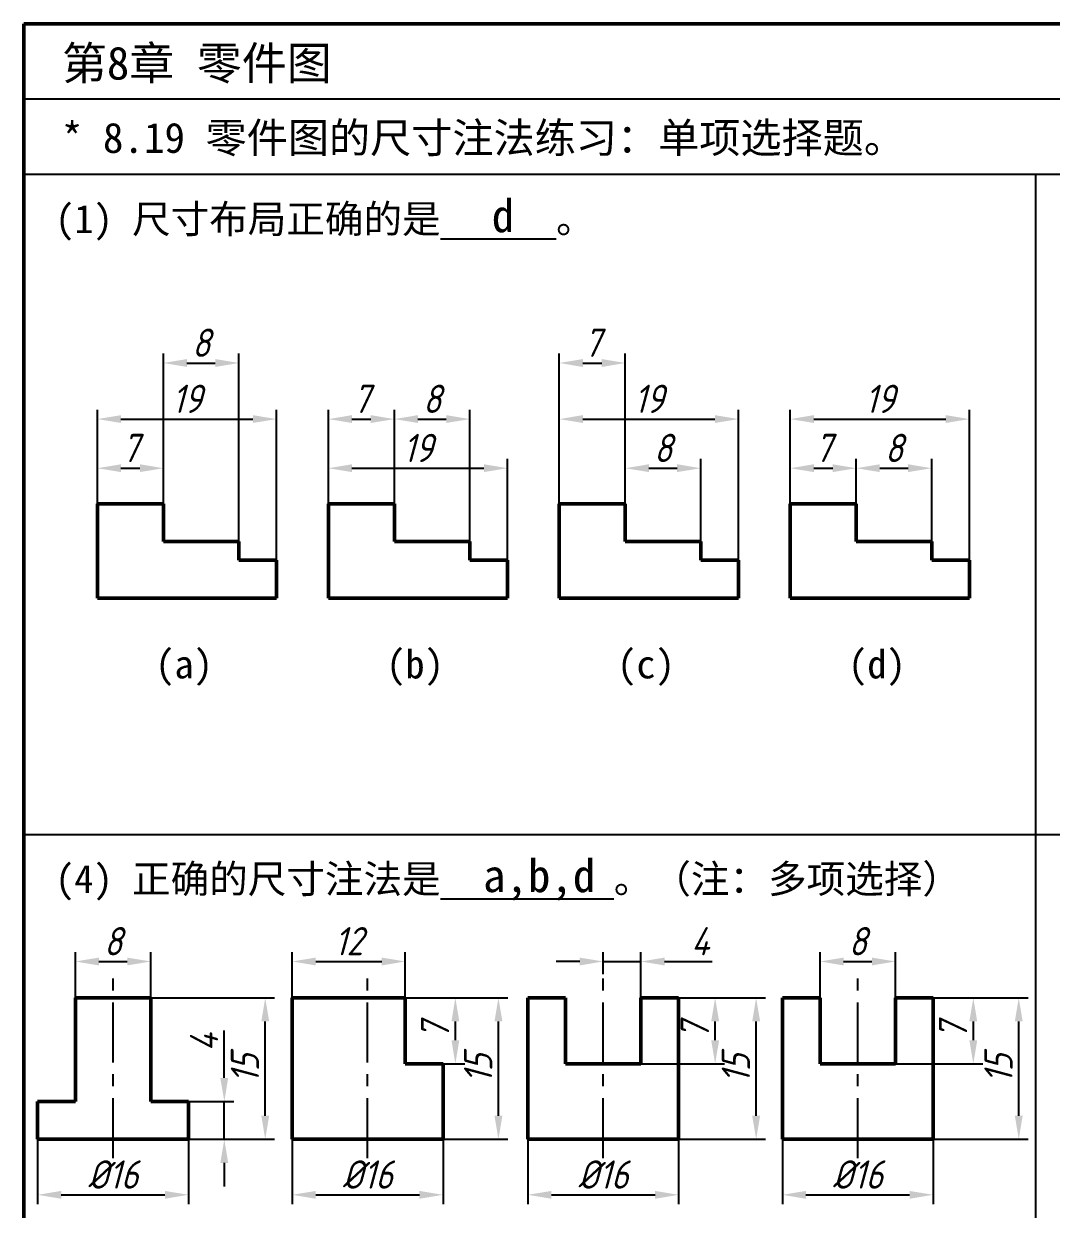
# Model space of a CAD drawing. Header units: millimetres. Extents: x 0 to 322, y 0 to 226.
# Drawn here: x 0 to 109, y 100.2 to 226 of the extents above; entities that cross this region are included whole.
import ezdxf

# ---------------------------------------------------------------- set-up
doc = ezdxf.new("R2010")
doc.units = ezdxf.units.MM
doc.header["$LTSCALE"] = 0.2
doc.header["$PDMODE"] = 33
doc.header["$PDSIZE"] = 1.5
doc.linetypes.add('CENTER', pattern=[50.8, 31.75, -6.35, 6.35, -6.35])
for name, color, linetype in [('点画线层', 7, 'CENTER'), ('答案', 1, 'Continuous'), ('细实线层', 7, 'Continuous')]:
    doc.layers.add(name, color=color, linetype=linetype)
doc.layers.add('粗实线层', color=7, linetype='Continuous', lineweight=50)
doc.styles.get("Standard").update_dxf_attribs({"font": 'gbeitc.shx', "height": 3, "bigfont": 'gbcbig.shx'})
doc.styles.add('宋体', font='SimSun.ttf', dxfattribs={"height": 3})
doc.dimstyles.new('ISO-25', dxfattribs={"dimtxt": 3, "dimasz": 2.5, "dimexe": 1, "dimexo": 0, "dimgap": 0.65, "dimtad": 1, "dimdec": 1, "dimdsep": 46, "dimtxsty": 'Standard', "dimcen": 0, "dimclrd": 256, "dimclre": 256, "dimclrt": 256, "dimadec": 0, "dimazin": 0, "dimtfac": 1, "dimtdec": 1, "dimtmove": 0, "dimatfit": 2, "dimfxl": 0, "dimlwd": -1, "dimlwe": -1, "dimarcsym": 0})

# ---------------------------------------------------------------- blocks, each defined once
blk = doc.blocks.new('*D0')
at = {"layer": 'Defpoints', "color": 0, "transparency": 16777216}
for p in [(14.82, 178.85), (7.82, 175.08), (14.82, 175.08)]:
    blk.add_point(p, dxfattribs=at)
at = {"layer": '细实线层', "transparency": 16777216}
for p, q in [((7.82, 175.08), (7.82, 179.85)), ((14.82, 175.08), (14.82, 179.85)), ((10.32, 178.85), (12.32, 178.85))]:
    blk.add_line(p, q, dxfattribs=at)
for points in [[(10.32, 179.27), (10.32, 178.44), (7.82, 178.85)], [(12.32, 179.27), (12.32, 178.44), (14.82, 178.85)]]:
    blk.add_solid(points, dxfattribs=at)
at = {"layer": '细实线层', "transparency": 16777216, "insert": (11.32, 181), "char_height": 3, "attachment_point": 5}
blk.add_mtext('7', dxfattribs=at)
blk = doc.blocks.new('*D1')
at = {"layer": 'Defpoints', "color": 0, "transparency": 16777216}
for p in [(22.82, 190.01), (14.82, 175.08), (22.82, 171.08)]:
    blk.add_point(p, dxfattribs=at)
at = {"layer": '细实线层', "transparency": 16777216}
for p, q in [((14.82, 175.08), (14.82, 191.01)), ((17.32, 190.01), (20.32, 190.01)), ((22.82, 171.08), (22.82, 191.01))]:
    blk.add_line(p, q, dxfattribs=at)
for points in [[(17.32, 190.43), (17.32, 189.59), (14.82, 190.01)], [(20.32, 190.43), (20.32, 189.59), (22.82, 190.01)]]:
    blk.add_solid(points, dxfattribs=at)
at = {"layer": '细实线层', "transparency": 16777216, "insert": (18.82, 192.16), "char_height": 3, "attachment_point": 5}
blk.add_mtext('8', dxfattribs=at)
blk = doc.blocks.new('*D2')
at = {"layer": 'Defpoints', "color": 0, "transparency": 16777216}
for p in [(26.82, 184.06), (7.82, 175.08), (26.82, 169.08)]:
    blk.add_point(p, dxfattribs=at)
at = {"layer": '细实线层', "transparency": 16777216}
for p, q in [((7.82, 175.08), (7.82, 185.06)), ((26.82, 169.08), (26.82, 185.06)), ((10.32, 184.06), (24.32, 184.06))]:
    blk.add_line(p, q, dxfattribs=at)
for points in [[(10.32, 184.48), (10.32, 183.65), (7.82, 184.06)], [(24.32, 184.48), (24.32, 183.65), (26.82, 184.06)]]:
    blk.add_solid(points, dxfattribs=at)
at = {"layer": '细实线层', "transparency": 16777216, "insert": (17.32, 186.21), "char_height": 3, "attachment_point": 5}
blk.add_mtext('19', dxfattribs=at)
blk = doc.blocks.new('*D3')
at = {"layer": 'Defpoints', "color": 0, "transparency": 16777216}
for p in [(39.32, 184.06), (32.32, 175.08), (39.32, 175.08)]:
    blk.add_point(p, dxfattribs=at)
at = {"layer": '细实线层', "transparency": 16777216}
for p, q in [((32.32, 175.08), (32.32, 185.06)), ((39.32, 175.08), (39.32, 185.06)), ((34.82, 184.06), (36.82, 184.06))]:
    blk.add_line(p, q, dxfattribs=at)
for points in [[(34.82, 184.48), (34.82, 183.65), (32.32, 184.06)], [(36.82, 184.48), (36.82, 183.65), (39.32, 184.06)]]:
    blk.add_solid(points, dxfattribs=at)
at = {"layer": '细实线层', "transparency": 16777216, "insert": (35.82, 186.21), "char_height": 3, "attachment_point": 5}
blk.add_mtext('7', dxfattribs=at)
blk = doc.blocks.new('*D4')
at = {"layer": 'Defpoints', "color": 0, "transparency": 16777216}
for p in [(47.32, 184.06), (39.32, 175.08), (47.32, 171.08)]:
    blk.add_point(p, dxfattribs=at)
at = {"layer": '细实线层', "transparency": 16777216}
for p, q in [((39.32, 175.08), (39.32, 185.06)), ((47.32, 171.08), (47.32, 185.06)), ((41.82, 184.06), (44.82, 184.06))]:
    blk.add_line(p, q, dxfattribs=at)
for points in [[(41.82, 184.48), (41.82, 183.65), (39.32, 184.06)], [(44.82, 184.48), (44.82, 183.65), (47.32, 184.06)]]:
    blk.add_solid(points, dxfattribs=at)
at = {"layer": '细实线层', "transparency": 16777216, "insert": (43.32, 186.21), "char_height": 3, "attachment_point": 5}
blk.add_mtext('8', dxfattribs=at)
blk = doc.blocks.new('*D5')
at = {"layer": 'Defpoints', "color": 0, "transparency": 16777216}
for p in [(51.32, 178.85), (32.32, 175.08), (51.32, 169.08)]:
    blk.add_point(p, dxfattribs=at)
at = {"layer": '细实线层', "transparency": 16777216}
for p, q in [((32.32, 175.08), (32.32, 179.85)), ((51.32, 169.08), (51.32, 179.85)), ((34.82, 178.85), (48.82, 178.85))]:
    blk.add_line(p, q, dxfattribs=at)
for points in [[(34.82, 179.27), (34.82, 178.44), (32.32, 178.85)], [(48.82, 179.27), (48.82, 178.44), (51.32, 178.85)]]:
    blk.add_solid(points, dxfattribs=at)
at = {"layer": '细实线层', "transparency": 16777216, "insert": (41.82, 181), "char_height": 3, "attachment_point": 5}
blk.add_mtext('19', dxfattribs=at)
blk = doc.blocks.new('*D6')
at = {"layer": 'Defpoints', "color": 0, "transparency": 16777216}
for p in [(63.82, 190.01), (56.82, 175.08), (63.82, 175.08)]:
    blk.add_point(p, dxfattribs=at)
at = {"layer": '细实线层', "transparency": 16777216}
for p, q in [((56.82, 175.08), (56.82, 191.01)), ((59.32, 190.01), (61.32, 190.01)), ((63.82, 175.08), (63.82, 191.01))]:
    blk.add_line(p, q, dxfattribs=at)
for points in [[(59.32, 190.43), (59.32, 189.59), (56.82, 190.01)], [(61.32, 190.43), (61.32, 189.59), (63.82, 190.01)]]:
    blk.add_solid(points, dxfattribs=at)
at = {"layer": '细实线层', "transparency": 16777216, "insert": (60.32, 192.16), "char_height": 3, "attachment_point": 5}
blk.add_mtext('7', dxfattribs=at)
blk = doc.blocks.new('*D7')
at = {"layer": 'Defpoints', "color": 0, "transparency": 16777216}
for p in [(71.82, 178.85), (63.82, 175.08), (71.82, 171.08)]:
    blk.add_point(p, dxfattribs=at)
at = {"layer": '细实线层', "transparency": 16777216}
for p, q in [((63.82, 175.08), (63.82, 179.85)), ((71.82, 171.08), (71.82, 179.85)), ((66.32, 178.85), (69.32, 178.85))]:
    blk.add_line(p, q, dxfattribs=at)
for points in [[(66.32, 179.27), (66.32, 178.44), (63.82, 178.85)], [(69.32, 179.27), (69.32, 178.44), (71.82, 178.85)]]:
    blk.add_solid(points, dxfattribs=at)
at = {"layer": '细实线层', "transparency": 16777216, "insert": (67.82, 181), "char_height": 3, "attachment_point": 5}
blk.add_mtext('8', dxfattribs=at)
blk = doc.blocks.new('*D8')
at = {"layer": 'Defpoints', "color": 0, "transparency": 16777216}
for p in [(75.82, 184.06), (56.82, 175.08), (75.82, 169.08)]:
    blk.add_point(p, dxfattribs=at)
at = {"layer": '细实线层', "transparency": 16777216}
for p, q in [((56.82, 175.08), (56.82, 185.06)), ((75.82, 169.08), (75.82, 185.06)), ((59.32, 184.06), (73.32, 184.06))]:
    blk.add_line(p, q, dxfattribs=at)
for points in [[(59.32, 184.48), (59.32, 183.65), (56.82, 184.06)], [(73.32, 184.48), (73.32, 183.65), (75.82, 184.06)]]:
    blk.add_solid(points, dxfattribs=at)
at = {"layer": '细实线层', "transparency": 16777216, "insert": (66.32, 186.21), "char_height": 3, "attachment_point": 5}
blk.add_mtext('19', dxfattribs=at)
blk = doc.blocks.new('*D9')
at = {"layer": 'Defpoints', "color": 0, "transparency": 16777216}
for p in [(88.32, 178.85), (81.32, 175.08), (88.32, 175.08)]:
    blk.add_point(p, dxfattribs=at)
at = {"layer": '细实线层', "transparency": 16777216}
for p, q in [((81.32, 175.08), (81.32, 179.85)), ((88.32, 175.08), (88.32, 179.85)), ((83.82, 178.85), (85.82, 178.85))]:
    blk.add_line(p, q, dxfattribs=at)
for points in [[(83.82, 179.27), (83.82, 178.44), (81.32, 178.85)], [(85.82, 179.27), (85.82, 178.44), (88.32, 178.85)]]:
    blk.add_solid(points, dxfattribs=at)
at = {"layer": '细实线层', "transparency": 16777216, "insert": (84.82, 181), "char_height": 3, "attachment_point": 5}
blk.add_mtext('7', dxfattribs=at)
blk = doc.blocks.new('*D10')
at = {"layer": 'Defpoints', "color": 0, "transparency": 16777216}
for p in [(96.32, 178.85), (88.32, 175.08), (96.32, 171.08)]:
    blk.add_point(p, dxfattribs=at)
at = {"layer": '细实线层', "transparency": 16777216}
for p, q in [((88.32, 175.08), (88.32, 179.85)), ((96.32, 171.08), (96.32, 179.85)), ((90.82, 178.85), (93.82, 178.85))]:
    blk.add_line(p, q, dxfattribs=at)
for points in [[(90.82, 179.27), (90.82, 178.44), (88.32, 178.85)], [(93.82, 179.27), (93.82, 178.44), (96.32, 178.85)]]:
    blk.add_solid(points, dxfattribs=at)
at = {"layer": '细实线层', "transparency": 16777216, "insert": (92.32, 181), "char_height": 3, "attachment_point": 5}
blk.add_mtext('8', dxfattribs=at)
blk = doc.blocks.new('*D11')
at = {"layer": 'Defpoints', "color": 0, "transparency": 16777216}
for p in [(100.32, 184.06), (81.32, 175.08), (100.32, 169.08)]:
    blk.add_point(p, dxfattribs=at)
at = {"layer": '细实线层', "transparency": 16777216}
for p, q in [((81.32, 175.08), (81.32, 185.06)), ((100.32, 169.08), (100.32, 185.06)), ((83.82, 184.06), (97.82, 184.06))]:
    blk.add_line(p, q, dxfattribs=at)
for points in [[(83.82, 184.48), (83.82, 183.65), (81.32, 184.06)], [(97.82, 184.48), (97.82, 183.65), (100.32, 184.06)]]:
    blk.add_solid(points, dxfattribs=at)
at = {"layer": '细实线层', "transparency": 16777216, "insert": (90.82, 186.21), "char_height": 3, "attachment_point": 5}
blk.add_mtext('19', dxfattribs=at)
blk = doc.blocks.new('*D56')
at = {"layer": 'Defpoints', "color": 0, "transparency": 16777216}
for p in [(13.48, 126.53), (5.48, 122.67), (13.48, 122.67)]:
    blk.add_point(p, dxfattribs=at)
at = {"layer": '细实线层', "transparency": 16777216}
for p, q in [((5.48, 122.67), (5.48, 127.53)), ((13.48, 122.67), (13.48, 127.53)), ((7.98, 126.53), (10.98, 126.53))]:
    blk.add_line(p, q, dxfattribs=at)
for points in [[(7.98, 126.94), (7.98, 126.11), (5.48, 126.53)], [(10.98, 126.94), (10.98, 126.11), (13.48, 126.53)]]:
    blk.add_solid(points, dxfattribs=at)
at = {"layer": '细实线层', "transparency": 16777216, "insert": (9.48, 128.68), "char_height": 3, "attachment_point": 5}
blk.add_mtext('8', dxfattribs=at)
blk = doc.blocks.new('*D57')
at = {"layer": 'Defpoints', "color": 0, "transparency": 16777216}
for p in [(1.48, 107.67), (17.48, 107.67), (17.48, 101.78)]:
    blk.add_point(p, dxfattribs=at)
at = {"layer": '细实线层', "transparency": 16777216}
for p, q in [((1.48, 107.67), (1.48, 100.78)), ((17.48, 107.67), (17.48, 100.78)), ((3.98, 101.78), (14.98, 101.78))]:
    blk.add_line(p, q, dxfattribs=at)
for points in [[(3.98, 102.19), (3.98, 101.36), (1.48, 101.78)], [(14.98, 102.19), (14.98, 101.36), (17.48, 101.78)]]:
    blk.add_solid(points, dxfattribs=at)
at = {"layer": '细实线层', "transparency": 16777216, "insert": (9.48, 103.93), "char_height": 3, "attachment_point": 5}
blk.add_mtext('%%C16', dxfattribs=at)
blk = doc.blocks.new('*D58')
at = {"layer": 'Defpoints', "color": 0, "transparency": 16777216}
for p in [(17.48, 111.67), (21.28, 111.67), (17.48, 107.67)]:
    blk.add_point(p, dxfattribs=at)
at = {"layer": '细实线层', "transparency": 16777216}
for p, q in [((21.28, 114.17), (21.28, 119.22)), ((17.48, 111.67), (22.28, 111.67)), ((21.28, 107.67), (21.28, 111.67)), ((17.48, 107.67), (22.28, 107.67)), ((21.28, 105.17), (21.28, 102.67))]:
    blk.add_line(p, q, dxfattribs=at)
for points in [[(20.86, 114.17), (21.69, 114.17), (21.28, 111.67)], [(20.86, 105.17), (21.69, 105.17), (21.28, 107.67)]]:
    blk.add_solid(points, dxfattribs=at)
at = {"layer": '细实线层', "transparency": 16777216, "insert": (19.13, 117.94), "char_height": 3, "attachment_point": 5, "rotation": 90}
blk.add_mtext('4', dxfattribs=at)
blk = doc.blocks.new('*D59')
at = {"layer": 'Defpoints', "color": 0, "transparency": 16777216}
for p in [(13.48, 122.67), (25.62, 122.67), (17.48, 107.67)]:
    blk.add_point(p, dxfattribs=at)
at = {"layer": '细实线层', "transparency": 16777216}
for p, q in [((13.48, 122.67), (26.62, 122.67)), ((25.62, 110.17), (25.62, 120.17)), ((17.48, 107.67), (26.62, 107.67))]:
    blk.add_line(p, q, dxfattribs=at)
for points in [[(25.21, 120.17), (26.04, 120.17), (25.62, 122.67)], [(25.21, 110.17), (26.04, 110.17), (25.62, 107.67)]]:
    blk.add_solid(points, dxfattribs=at)
at = {"layer": '细实线层', "transparency": 16777216, "insert": (23.47, 115.17), "char_height": 3, "attachment_point": 5, "rotation": 90}
blk.add_mtext('15', dxfattribs=at)
blk = doc.blocks.new('*D61')
at = {"layer": 'Defpoints', "color": 0, "transparency": 16777216}
for p in [(40.48, 126.53), (28.48, 122.67), (40.48, 122.67)]:
    blk.add_point(p, dxfattribs=at)
at = {"layer": '细实线层', "transparency": 16777216}
for p, q in [((28.48, 122.67), (28.48, 127.53)), ((40.48, 122.67), (40.48, 127.53)), ((30.98, 126.53), (37.98, 126.53))]:
    blk.add_line(p, q, dxfattribs=at)
for points in [[(30.98, 126.94), (30.98, 126.11), (28.48, 126.53)], [(37.98, 126.94), (37.98, 126.11), (40.48, 126.53)]]:
    blk.add_solid(points, dxfattribs=at)
at = {"layer": '细实线层', "transparency": 16777216, "insert": (34.48, 128.68), "char_height": 3, "attachment_point": 5}
blk.add_mtext('12', dxfattribs=at)
blk = doc.blocks.new('*D62')
at = {"layer": 'Defpoints', "color": 0, "transparency": 16777216}
for p in [(28.48, 107.67), (44.48, 107.67), (44.48, 101.78)]:
    blk.add_point(p, dxfattribs=at)
at = {"layer": '细实线层', "transparency": 16777216}
for p, q in [((28.48, 107.67), (28.48, 100.78)), ((44.48, 107.67), (44.48, 100.78)), ((30.98, 101.78), (41.98, 101.78))]:
    blk.add_line(p, q, dxfattribs=at)
for points in [[(30.98, 102.19), (30.98, 101.36), (28.48, 101.78)], [(41.98, 102.19), (41.98, 101.36), (44.48, 101.78)]]:
    blk.add_solid(points, dxfattribs=at)
at = {"layer": '细实线层', "transparency": 16777216, "insert": (36.48, 103.93), "char_height": 3, "attachment_point": 5}
blk.add_mtext('%%C16', dxfattribs=at)
blk = doc.blocks.new('*D60')
at = {"layer": 'Defpoints', "color": 0, "transparency": 16777216}
for p in [(40.48, 122.67), (50.36, 122.67), (44.48, 107.67)]:
    blk.add_point(p, dxfattribs=at)
at = {"layer": '细实线层', "transparency": 16777216}
for p, q in [((40.48, 122.67), (51.36, 122.67)), ((50.36, 110.17), (50.36, 120.17)), ((44.48, 107.67), (51.36, 107.67))]:
    blk.add_line(p, q, dxfattribs=at)
for points in [[(49.94, 120.17), (50.78, 120.17), (50.36, 122.67)], [(49.94, 110.17), (50.78, 110.17), (50.36, 107.67)]]:
    blk.add_solid(points, dxfattribs=at)
at = {"layer": '细实线层', "transparency": 16777216, "insert": (48.21, 115.17), "char_height": 3, "attachment_point": 5, "rotation": 90}
blk.add_mtext('15', dxfattribs=at)
blk = doc.blocks.new('*D63')
at = {"layer": 'Defpoints', "color": 0, "transparency": 16777216}
for p in [(40.48, 122.67), (45.79, 122.67), (44.48, 115.67)]:
    blk.add_point(p, dxfattribs=at)
at = {"layer": '细实线层', "transparency": 16777216}
for p, q in [((40.48, 122.67), (46.79, 122.67)), ((45.79, 118.17), (45.79, 120.17)), ((44.48, 115.67), (46.79, 115.67))]:
    blk.add_line(p, q, dxfattribs=at)
for points in [[(45.38, 120.17), (46.21, 120.17), (45.79, 122.67)], [(45.38, 118.17), (46.21, 118.17), (45.79, 115.67)]]:
    blk.add_solid(points, dxfattribs=at)
at = {"layer": '细实线层', "transparency": 16777216, "insert": (43.64, 119.17), "char_height": 3, "attachment_point": 5, "rotation": 90}
blk.add_mtext('7', dxfattribs=at)
blk = doc.blocks.new('*D65')
at = {"layer": 'Defpoints', "color": 0, "transparency": 16777216}
for p in [(65.48, 126.53), (61.48, 125.17), (65.48, 122.67)]:
    blk.add_point(p, dxfattribs=at)
at = {"layer": '细实线层', "transparency": 16777216}
for p, q in [((61.48, 125.17), (61.48, 127.53)), ((65.48, 122.67), (65.48, 127.53)), ((58.98, 126.53), (56.48, 126.53)), ((61.48, 126.53), (65.48, 126.53)), ((67.98, 126.53), (73.03, 126.53))]:
    blk.add_line(p, q, dxfattribs=at)
for points in [[(58.98, 126.94), (58.98, 126.11), (61.48, 126.53)], [(67.98, 126.94), (67.98, 126.11), (65.48, 126.53)]]:
    blk.add_solid(points, dxfattribs=at)
at = {"layer": '细实线层', "transparency": 16777216, "insert": (71.76, 128.68), "char_height": 3, "attachment_point": 5}
blk.add_mtext('4', dxfattribs=at)
blk = doc.blocks.new('*D66')
at = {"layer": 'Defpoints', "color": 0, "transparency": 16777216}
for p in [(53.48, 107.67), (69.48, 107.67), (69.48, 101.78)]:
    blk.add_point(p, dxfattribs=at)
at = {"layer": '细实线层', "transparency": 16777216}
for p, q in [((53.48, 107.67), (53.48, 100.78)), ((69.48, 107.67), (69.48, 100.78)), ((55.98, 101.78), (66.98, 101.78))]:
    blk.add_line(p, q, dxfattribs=at)
for points in [[(55.98, 102.19), (55.98, 101.36), (53.48, 101.78)], [(66.98, 102.19), (66.98, 101.36), (69.48, 101.78)]]:
    blk.add_solid(points, dxfattribs=at)
at = {"layer": '细实线层', "transparency": 16777216, "insert": (61.48, 103.93), "char_height": 3, "attachment_point": 5}
blk.add_mtext('%%C16', dxfattribs=at)
blk = doc.blocks.new('*D64')
at = {"layer": 'Defpoints', "color": 0, "transparency": 16777216}
for p in [(65.48, 122.67), (77.7, 122.67), (69.48, 107.67)]:
    blk.add_point(p, dxfattribs=at)
at = {"layer": '细实线层', "transparency": 16777216}
for p, q in [((65.48, 122.67), (78.7, 122.67)), ((77.7, 110.17), (77.7, 120.17)), ((69.48, 107.67), (78.7, 107.67))]:
    blk.add_line(p, q, dxfattribs=at)
for points in [[(77.28, 120.17), (78.12, 120.17), (77.7, 122.67)], [(77.28, 110.17), (78.12, 110.17), (77.7, 107.67)]]:
    blk.add_solid(points, dxfattribs=at)
at = {"layer": '细实线层', "transparency": 16777216, "insert": (75.55, 115.17), "char_height": 3, "attachment_point": 5, "rotation": 90}
blk.add_mtext('15', dxfattribs=at)
blk = doc.blocks.new('*D67')
at = {"layer": 'Defpoints', "color": 0, "transparency": 16777216}
for p in [(65.48, 122.67), (73.35, 122.67), (57.48, 115.67)]:
    blk.add_point(p, dxfattribs=at)
at = {"layer": '细实线层', "transparency": 16777216}
for p, q in [((65.48, 122.67), (74.35, 122.67)), ((73.35, 118.17), (73.35, 120.17)), ((57.48, 115.67), (74.35, 115.67))]:
    blk.add_line(p, q, dxfattribs=at)
for points in [[(72.93, 120.17), (73.77, 120.17), (73.35, 122.67)], [(72.93, 118.17), (73.77, 118.17), (73.35, 115.67)]]:
    blk.add_solid(points, dxfattribs=at)
at = {"layer": '细实线层', "transparency": 16777216, "insert": (71.2, 119.17), "char_height": 3, "attachment_point": 5, "rotation": 90}
blk.add_mtext('7', dxfattribs=at)
blk = doc.blocks.new('*D69')
at = {"layer": 'Defpoints', "color": 0, "transparency": 16777216}
for p in [(92.48, 126.53), (84.48, 122.67), (92.48, 122.67)]:
    blk.add_point(p, dxfattribs=at)
at = {"layer": '细实线层', "transparency": 16777216}
for p, q in [((84.48, 122.67), (84.48, 127.53)), ((92.48, 122.67), (92.48, 127.53)), ((86.98, 126.53), (89.98, 126.53))]:
    blk.add_line(p, q, dxfattribs=at)
for points in [[(86.98, 126.94), (86.98, 126.11), (84.48, 126.53)], [(89.98, 126.94), (89.98, 126.11), (92.48, 126.53)]]:
    blk.add_solid(points, dxfattribs=at)
at = {"layer": '细实线层', "transparency": 16777216, "insert": (88.48, 128.68), "char_height": 3, "attachment_point": 5}
blk.add_mtext('8', dxfattribs=at)
blk = doc.blocks.new('*D70')
at = {"layer": 'Defpoints', "color": 0, "transparency": 16777216}
for p in [(80.48, 107.67), (96.48, 107.67), (96.48, 101.78)]:
    blk.add_point(p, dxfattribs=at)
at = {"layer": '细实线层', "transparency": 16777216}
for p, q in [((80.48, 107.67), (80.48, 100.78)), ((96.48, 107.67), (96.48, 100.78)), ((82.98, 101.78), (93.98, 101.78))]:
    blk.add_line(p, q, dxfattribs=at)
for points in [[(82.98, 102.19), (82.98, 101.36), (80.48, 101.78)], [(93.98, 102.19), (93.98, 101.36), (96.48, 101.78)]]:
    blk.add_solid(points, dxfattribs=at)
at = {"layer": '细实线层', "transparency": 16777216, "insert": (88.48, 103.93), "char_height": 3, "attachment_point": 5}
blk.add_mtext('%%C16', dxfattribs=at)
blk = doc.blocks.new('*D68')
at = {"layer": 'Defpoints', "color": 0, "transparency": 16777216}
for p in [(92.48, 122.67), (105.56, 122.67), (96.48, 107.67)]:
    blk.add_point(p, dxfattribs=at)
at = {"layer": '细实线层', "transparency": 16777216}
for p, q in [((92.48, 122.67), (106.56, 122.67)), ((105.56, 110.17), (105.56, 120.17)), ((96.48, 107.67), (106.56, 107.67))]:
    blk.add_line(p, q, dxfattribs=at)
for points in [[(105.14, 120.17), (105.97, 120.17), (105.56, 122.67)], [(105.14, 110.17), (105.97, 110.17), (105.56, 107.67)]]:
    blk.add_solid(points, dxfattribs=at)
at = {"layer": '细实线层', "transparency": 16777216, "insert": (103.41, 115.17), "char_height": 3, "attachment_point": 5, "rotation": 90}
blk.add_mtext('15', dxfattribs=at)
blk = doc.blocks.new('*D71')
at = {"layer": 'Defpoints', "color": 0, "transparency": 16777216}
for p in [(92.48, 122.67), (100.74, 122.67), (84.48, 115.67)]:
    blk.add_point(p, dxfattribs=at)
at = {"layer": '细实线层', "transparency": 16777216}
for p, q in [((92.48, 122.67), (101.74, 122.67)), ((100.74, 118.17), (100.74, 120.17)), ((84.48, 115.67), (101.74, 115.67))]:
    blk.add_line(p, q, dxfattribs=at)
for points in [[(100.32, 120.17), (101.15, 120.17), (100.74, 122.67)], [(100.32, 118.17), (101.15, 118.17), (100.74, 115.67)]]:
    blk.add_solid(points, dxfattribs=at)
at = {"layer": '细实线层', "transparency": 16777216, "insert": (98.59, 119.17), "char_height": 3, "attachment_point": 5, "rotation": 90}
blk.add_mtext('7', dxfattribs=at)

msp = doc.modelspace()

# ---------------------------------------------------------------- linework, layer by layer
at = {"lineweight": 50}
for p, q in [((322, 226), (0, 226)), ((0, 226), (0, 0))]:
    msp.add_line(p, q, dxfattribs=at)
for p, q in [((322, 218), (0, 218)), ((322, 210), (0, 210)), ((107.33, 210), (107.33, 0)), ((0, 140), (322, 140))]:
    msp.add_line(p, q)
at = {"layer": '点画线层'}
for p, q in [((9.48, 105.67), (9.48, 125.17)), ((36.48, 105.67), (36.48, 125.17)), ((61.48, 105.67), (61.48, 125.17)), ((88.48, 105.67), (88.48, 125.17))]:
    msp.add_line(p, q, dxfattribs=at)
at = {"layer": '粗实线层'}
for p, q in [((7.82, 165.08), (7.82, 175.08)), ((7.82, 175.08), (14.82, 175.08)), ((14.82, 175.08), (14.82, 171.08)), ((32.32, 165.08), (32.32, 175.08)), ((32.32, 175.08), (39.32, 175.08)), ((39.32, 175.08), (39.32, 171.08)), ((56.82, 165.08), (56.82, 175.08)), ((56.82, 175.08), (63.82, 175.08)), ((63.82, 175.08), (63.82, 171.08)), ((81.32, 165.08), (81.32, 175.08)), ((81.32, 175.08), (88.32, 175.08)), ((88.32, 175.08), (88.32, 171.08)), ((14.82, 171.08), (22.82, 171.08)), ((22.82, 171.08), (22.82, 169.08)), ((39.32, 171.08), (47.32, 171.08)), ((47.32, 171.08), (47.32, 169.08)), ((63.82, 171.08), (71.82, 171.08)), ((71.82, 171.08), (71.82, 169.08)), ((88.32, 171.08), (96.32, 171.08)), ((96.32, 171.08), (96.32, 169.08)), ((22.82, 169.08), (26.82, 169.08)), ((26.82, 165.08), (26.82, 169.08)), ((47.32, 169.08), (51.32, 169.08)), ((51.32, 165.08), (51.32, 169.08)), ((71.82, 169.08), (75.82, 169.08)), ((75.82, 165.08), (75.82, 169.08)), ((96.32, 169.08), (100.32, 169.08)), ((100.32, 165.08), (100.32, 169.08)), ((26.82, 165.08), (7.82, 165.08)), ((51.32, 165.08), (32.32, 165.08)), ((75.82, 165.08), (56.82, 165.08)), ((100.32, 165.08), (81.32, 165.08)), ((5.48, 122.67), (13.48, 122.67)), ((5.48, 111.67), (5.48, 122.67)), ((13.48, 111.67), (13.48, 122.67)), ((28.48, 122.67), (40.48, 122.67)), ((28.48, 107.67), (28.48, 122.67)), ((40.48, 115.67), (40.48, 122.67)), ((53.48, 107.67), (53.48, 122.67)), ((53.48, 122.67), (57.48, 122.67)), ((57.48, 115.67), (57.48, 122.67)), ((69.48, 122.67), (65.48, 122.67)), ((65.48, 115.67), (65.48, 122.67)), ((69.48, 107.67), (69.48, 122.67)), ((80.48, 107.67), (80.48, 122.67)), ((80.48, 122.67), (84.48, 122.67)), ((84.48, 115.67), (84.48, 122.67)), ((96.48, 122.67), (92.48, 122.67)), ((92.48, 115.67), (92.48, 122.67)), ((96.48, 107.67), (96.48, 122.67)), ((40.48, 115.67), (44.48, 115.67)), ((44.48, 107.67), (44.48, 115.67)), ((65.48, 115.67), (57.48, 115.67)), ((92.48, 115.67), (84.48, 115.67)), ((1.48, 107.67), (1.48, 111.67)), ((1.48, 111.67), (5.48, 111.67)), ((13.48, 111.67), (17.48, 111.67)), ((17.48, 107.67), (17.48, 111.67)), ((1.48, 107.67), (17.48, 107.67)), ((28.48, 107.67), (44.48, 107.67)), ((53.48, 107.67), (69.48, 107.67)), ((80.48, 107.67), (96.48, 107.67))]:
    msp.add_line(p, q, dxfattribs=at)

# ---------------------------------------------------------------- texts
at = {"style": '宋体'}
for s, height, p in [('第8章 零件图', 3.5, (4.05, 220.07)), ('* 8.19 零件图的尺寸注法练习：单项选择题。', 3.2, (4.05, 212.3)), ('(1) 尺寸布局正确的是%%U      %%U。', 3, (3.33, 203.79)), ('(4) 正确的尺寸注法是%%U         %%U。（注：多项选择）', 3, (3.33, 133.79))]:
    msp.add_text(s, height=height, dxfattribs=at).set_placement(p)
at = {"layer": '答案', "style": '宋体'}
for s, p in [('d', (49.65, 203.89)), ('a,b,d', (48.73, 133.89))]:
    msp.add_text(s, height=3.5, dxfattribs=at).set_placement(p)
at = {"layer": '细实线层', "style": '宋体'}
for s, p in [('(a)', (13.95, 156.56)), ('(b)', (38.45, 156.56)), ('(c)', (62.95, 156.56)), ('(d)', (87.45, 156.56))]:
    msp.add_text(s, height=3, dxfattribs=at).set_placement(p)

# ---------------------------------------------------------------- dimensions: what is measured, and where the dimension line sits
at = {"layer": '细实线层'}
for base, p1, p2, picture, middle in [((22.82, 190.01), (14.82, 175.08), (22.82, 171.08), '*D1', (18.82, 192.16)), ((63.82, 190.01), (56.82, 175.08), (63.82, 175.08), '*D6', (60.32, 192.16)), ((26.82, 184.06), (7.82, 175.08), (26.82, 169.08), '*D2', (17.32, 186.21)), ((39.32, 184.06), (32.32, 175.08), (39.32, 175.08), '*D3', (35.82, 186.21)), ((47.32, 184.06), (39.32, 175.08), (47.32, 171.08), '*D4', (43.32, 186.21)), ((75.82, 184.06), (56.82, 175.08), (75.82, 169.08), '*D8', (66.32, 186.21)), ((100.32, 184.06), (81.32, 175.08), (100.32, 169.08), '*D11', (90.82, 186.21)), ((14.82, 178.85), (7.82, 175.08), (14.82, 175.08), '*D0', (11.32, 181)), ((51.32, 178.85), (32.32, 175.08), (51.32, 169.08), '*D5', (41.82, 181)), ((71.82, 178.85), (63.82, 175.08), (71.82, 171.08), '*D7', (67.82, 181)), ((88.32, 178.85), (81.32, 175.08), (88.32, 175.08), '*D9', (84.82, 181)), ((96.32, 178.85), (88.32, 175.08), (96.32, 171.08), '*D10', (92.32, 181)), ((13.48, 126.53), (5.48, 122.67), (13.48, 122.67), '*D56', (9.48, 128.68)), ((40.48, 126.53), (28.48, 122.67), (40.48, 122.67), '*D61', (34.48, 128.68)), ((65.48, 126.53), (61.48, 125.17), (65.48, 122.67), '*D65', (71.76, 128.68)), ((92.48, 126.53), (84.48, 122.67), (92.48, 122.67), '*D69', (88.48, 128.68))]:
    dim = msp.add_linear_dim(base=base, p1=p1, p2=p2, dimstyle='ISO-25', dxfattribs=at)
    dim.commit()
    dim.dimension.update_dxf_attribs({"geometry": picture, "text_midpoint": middle})
for base, p1, p2, picture, middle in [((25.62, 122.67), (17.48, 107.67), (13.48, 122.67), '*D59', (23.47, 115.17)), ((50.36, 122.67), (44.48, 107.67), (40.48, 122.67), '*D60', (48.21, 115.17)), ((45.79, 122.67), (44.48, 115.67), (40.48, 122.67), '*D63', (43.64, 119.17)), ((73.35, 122.67), (57.48, 115.67), (65.48, 122.67), '*D67', (71.2, 119.17)), ((77.7, 122.67), (69.48, 107.67), (65.48, 122.67), '*D64', (75.55, 115.17)), ((100.74, 122.67), (84.48, 115.67), (92.48, 122.67), '*D71', (98.59, 119.17)), ((105.56, 122.67), (96.48, 107.67), (92.48, 122.67), '*D68', (103.41, 115.17)), ((21.28, 111.67), (17.48, 107.67), (17.48, 111.67), '*D58', (19.13, 117.94))]:
    dim = msp.add_linear_dim(base=base, p1=p1, p2=p2, angle=90, dimstyle='ISO-25', dxfattribs=at)
    dim.commit()
    dim.dimension.update_dxf_attribs({"geometry": picture, "text_midpoint": middle})
for base, p1, p2, picture, middle in [((17.48, 101.78), (1.48, 107.67), (17.48, 107.67), '*D57', (9.48, 103.93)), ((44.48, 101.78), (28.48, 107.67), (44.48, 107.67), '*D62', (36.48, 103.93)), ((69.48, 101.78), (53.48, 107.67), (69.48, 107.67), '*D66', (61.48, 103.93)), ((96.48, 101.78), (80.48, 107.67), (96.48, 107.67), '*D70', (88.48, 103.93))]:
    dim = msp.add_linear_dim(base=base, p1=p1, p2=p2, text='%%C16', dimstyle='ISO-25', dxfattribs=at)
    dim.commit()
    dim.dimension.update_dxf_attribs({"geometry": picture, "text_midpoint": middle})

doc.saveas('drawing.dxf')
